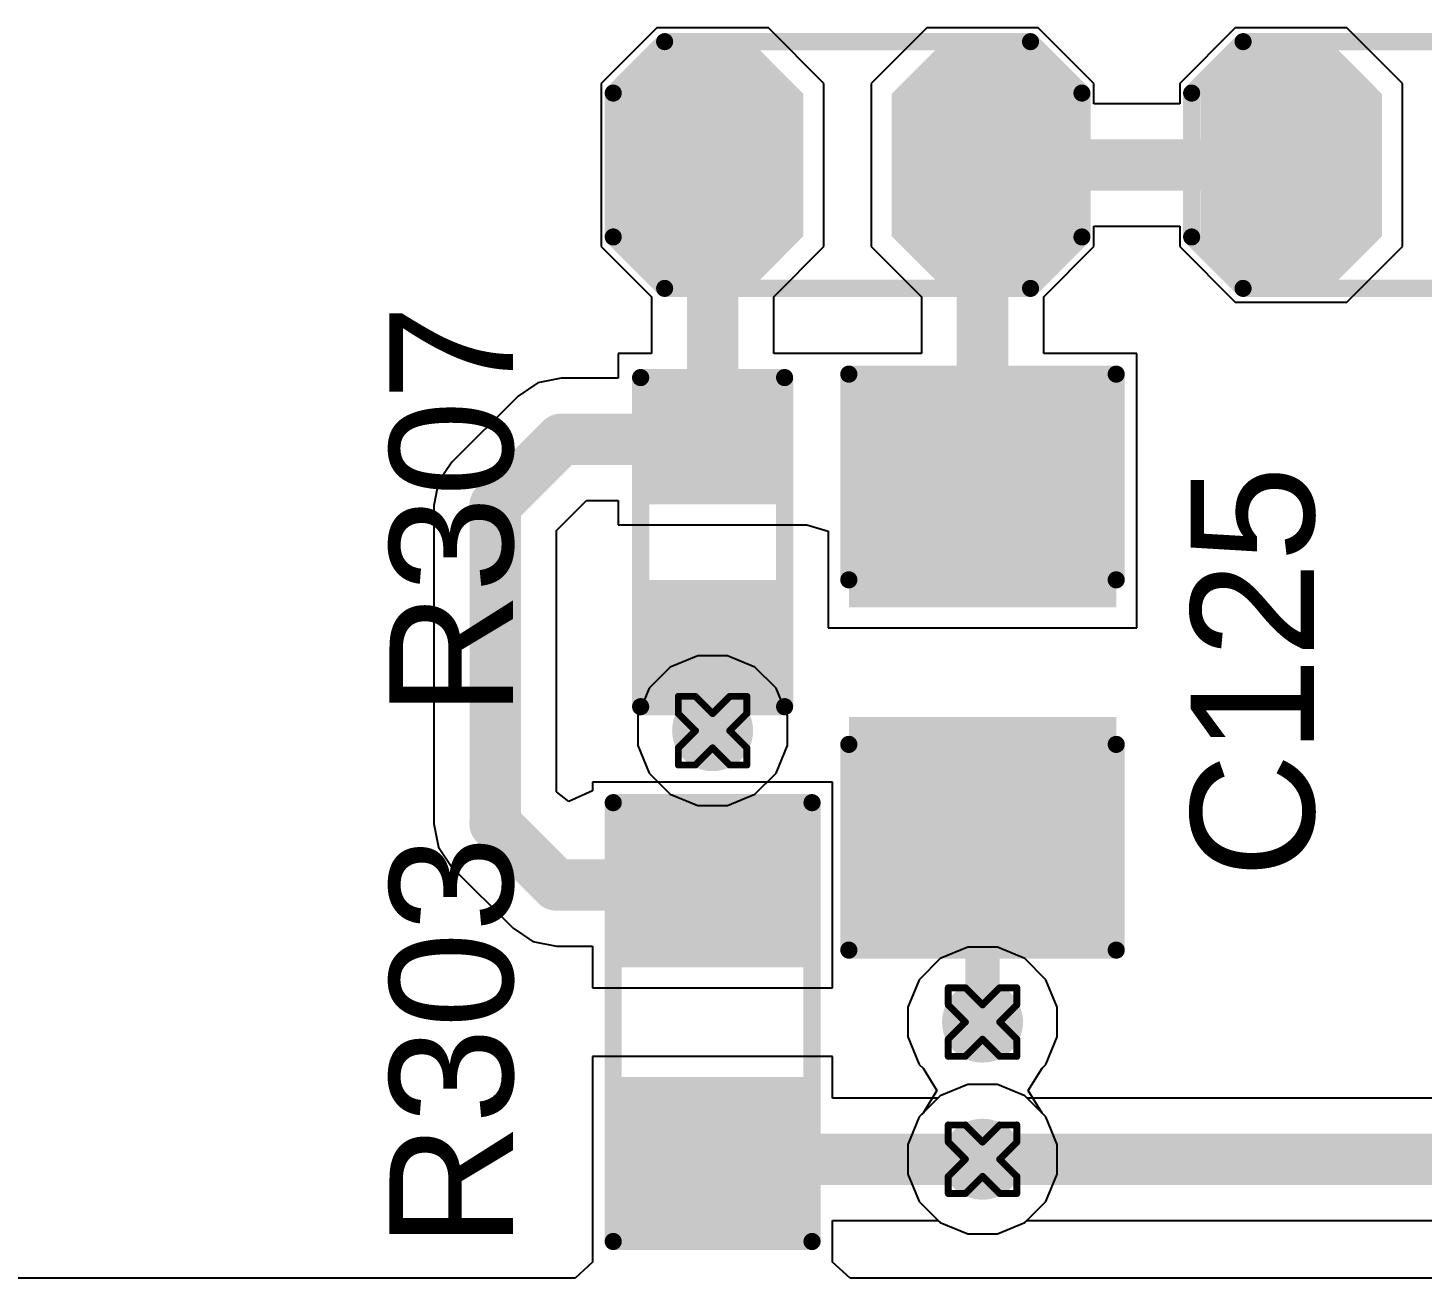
# Model space of a CAD drawing. Header units: inches. Extents: x -11 to 5379, y 0 to 5429.
# Drawn here: x 275.63 to 285.96, y 25.66 to 34.92 of the extents above; entities that cross this region are included whole.
import ezdxf

# ---------------------------------------------------------------- set-up
doc = ezdxf.new("R2010")
doc.units = ezdxf.units.IN
for name, color, linetype in [('Bottom Layer', 5, 'Continuous'), ('Drill Drawing', 1, 'Continuous'), ('GND', 16, 'Continuous'), ('PWR', 76, 'Continuous'), ('Top Layer', 1, 'Continuous'), ('Top Overlay', 2, 'Continuous'), ('Top Paste', 8, 'Continuous'), ('Top Solder', 216, 'Continuous'), ('Via Holes', 16, 'Continuous')]:
    doc.layers.add(name, color=color, linetype=linetype)
doc.styles.add('Arial', font='', dxfattribs={"height": 0.2})
doc.styles.get('Arial').set_extended_font_data('Arial')

# ---------------------------------------------------------------- blocks, each defined once
blk = doc.blocks.new('2_T____P___165')
at = {"layer": 'Top Layer'}
for points in [[(0.286, 0.762), (-0.286, 0.762), (-0.571, 0.476), (-0.571, -0.476), (-0.286, -0.762), (0.286, -0.762), (0.571, -0.476), (0.571, 0.476)], [(2.286, 0.762), (1.714, 0.762), (1.429, 0.476), (1.429, -0.476), (1.714, -0.762), (2.286, -0.762), (2.572, -0.476), (2.572, 0.476)]]:
    blk.add_hatch(color=1, dxfattribs=at).paths.add_polyline_path(points)
at = {"layer": 'Top Paste'}
for points in [[(0.286, 0.762), (-0.286, 0.762), (-0.571, 0.476), (-0.571, -0.476), (-0.286, -0.762), (0.286, -0.762), (0.571, -0.476), (0.571, 0.476)], [(2.286, 0.762), (1.714, 0.762), (1.429, 0.476), (1.429, -0.476), (1.714, -0.762), (2.286, -0.762), (2.572, -0.476), (2.572, 0.476)]]:
    blk.add_hatch(color=8, dxfattribs=at).paths.add_polyline_path(points)
at = {"layer": 'Top Solder'}
for points in [[(0.337, 0.864), (-0.337, 0.864), (-0.673, 0.527), (-0.673, -0.527), (-0.337, -0.864), (0.337, -0.864), (0.673, -0.527), (0.673, 0.527)], [(2.337, 0.864), (1.663, 0.864), (1.327, 0.527), (1.327, -0.527), (1.663, -0.864), (2.337, -0.864), (2.673, -0.527), (2.673, 0.527)]]:
    blk.add_hatch(color=216, dxfattribs=at).paths.add_polyline_path(points)
at = {"layer": 'Top Overlay'}
for points in [[(-0.356, 0.914, 0.127, 0.127, 0), (-0.737, 0.533, 0.127, 0.127, 0)], [(2.356, 0.914, 0.127, 0.127, 0), (-0.356, 0.914, 0.127, 0.127, 0)], [(2.737, 0.533, 0.127, 0.127, 0), (2.356, 0.914, 0.127, 0.127, 0)], [(-0.737, 0.533, 0.127, 0.127, 0), (-0.737, -0.533, 0.127, 0.127, 0)], [(2.737, 0.533, 0.127, 0.127, 0), (2.737, -0.533, 0.127, 0.127, 0)], [(-0.356, -0.914, 0.127, 0.127, 0), (-0.737, -0.533, 0.127, 0.127, 0)], [(2.737, -0.533, 0.127, 0.127, 0), (2.356, -0.914, 0.127, 0.127, 0)], [(2.356, -0.914, 0.127, 0.127, 0), (-0.356, -0.914, 0.127, 0.127, 0)]]:
    blk.add_lwpolyline(points, format="xyseb", dxfattribs=at)
for points in [[(-0.387, 0.914, 0.0635, 0.0635, 1), (-0.324, 0.914, 0.0635, 0.0635, 1)], [(-0.387, 0.914, 0.0635, 0.0635, 1), (-0.324, 0.914, 0.0635, 0.0635, 1)], [(2.324, 0.914, 0.0635, 0.0635, 1), (2.387, 0.914, 0.0635, 0.0635, 1)], [(2.324, 0.914, 0.0635, 0.0635, 1), (2.387, 0.914, 0.0635, 0.0635, 1)], [(-0.768, 0.533, 0.0635, 0.0635, 1), (-0.705, 0.533, 0.0635, 0.0635, 1)], [(-0.768, 0.533, 0.0635, 0.0635, 1), (-0.705, 0.533, 0.0635, 0.0635, 1)], [(2.705, 0.533, 0.0635, 0.0635, 1), (2.768, 0.533, 0.0635, 0.0635, 1)], [(2.705, 0.533, 0.0635, 0.0635, 1), (2.768, 0.533, 0.0635, 0.0635, 1)], [(-0.768, -0.533, 0.0635, 0.0635, 1), (-0.705, -0.533, 0.0635, 0.0635, 1)], [(-0.768, -0.533, 0.0635, 0.0635, 1), (-0.705, -0.533, 0.0635, 0.0635, 1)], [(2.705, -0.533, 0.0635, 0.0635, 1), (2.768, -0.533, 0.0635, 0.0635, 1)], [(2.705, -0.533, 0.0635, 0.0635, 1), (2.768, -0.533, 0.0635, 0.0635, 1)], [(-0.387, -0.914, 0.0635, 0.0635, 1), (-0.324, -0.914, 0.0635, 0.0635, 1)], [(-0.387, -0.914, 0.0635, 0.0635, 1), (-0.324, -0.914, 0.0635, 0.0635, 1)], [(2.324, -0.914, 0.0635, 0.0635, 1), (2.387, -0.914, 0.0635, 0.0635, 1)], [(2.324, -0.914, 0.0635, 0.0635, 1), (2.387, -0.914, 0.0635, 0.0635, 1)]]:
    blk.add_lwpolyline(points, format="xyseb", close=True, dxfattribs=at)
blk = doc.blocks.new('2_T____P___166')
at = {"layer": 'Top Layer'}
for points in [[(0.286, 0.762), (-0.286, 0.762), (-0.571, 0.476), (-0.571, -0.476), (-0.286, -0.762), (0.286, -0.762), (0.571, -0.476), (0.571, 0.476)], [(2.286, 0.762), (1.714, 0.762), (1.429, 0.476), (1.429, -0.476), (1.714, -0.762), (2.286, -0.762), (2.572, -0.476), (2.572, 0.476)]]:
    blk.add_hatch(color=1, dxfattribs=at).paths.add_polyline_path(points)
at = {"layer": 'Top Paste'}
for points in [[(0.286, 0.762), (-0.286, 0.762), (-0.571, 0.476), (-0.571, -0.476), (-0.286, -0.762), (0.286, -0.762), (0.571, -0.476), (0.571, 0.476)], [(2.286, 0.762), (1.714, 0.762), (1.429, 0.476), (1.429, -0.476), (1.714, -0.762), (2.286, -0.762), (2.572, -0.476), (2.572, 0.476)]]:
    blk.add_hatch(color=8, dxfattribs=at).paths.add_polyline_path(points)
at = {"layer": 'Top Solder'}
for points in [[(0.337, 0.864), (-0.337, 0.864), (-0.673, 0.527), (-0.673, -0.527), (-0.337, -0.864), (0.337, -0.864), (0.673, -0.527), (0.673, 0.527)], [(2.337, 0.864), (1.663, 0.864), (1.327, 0.527), (1.327, -0.527), (1.663, -0.864), (2.337, -0.864), (2.673, -0.527), (2.673, 0.527)]]:
    blk.add_hatch(color=216, dxfattribs=at).paths.add_polyline_path(points)
at = {"layer": 'Top Overlay'}
for points in [[(-0.737, 0.533, 0.127, 0.127, 0), (-0.356, 0.914, 0.127, 0.127, 0)], [(-0.356, 0.914, 0.127, 0.127, 0), (2.356, 0.914, 0.127, 0.127, 0)], [(2.356, 0.914, 0.127, 0.127, 0), (2.737, 0.533, 0.127, 0.127, 0)], [(-0.737, -0.533, 0.127, 0.127, 0), (-0.737, 0.533, 0.127, 0.127, 0)], [(2.737, -0.533, 0.127, 0.127, 0), (2.737, 0.533, 0.127, 0.127, 0)], [(-0.737, -0.533, 0.127, 0.127, 0), (-0.356, -0.914, 0.127, 0.127, 0)], [(2.356, -0.914, 0.127, 0.127, 0), (2.737, -0.533, 0.127, 0.127, 0)], [(-0.356, -0.914, 0.127, 0.127, 0), (2.356, -0.914, 0.127, 0.127, 0)]]:
    blk.add_lwpolyline(points, format="xyseb", dxfattribs=at)
for points in [[(-0.387, 0.914, 0.0635, 0.0635, 1), (-0.324, 0.914, 0.0635, 0.0635, 1)], [(-0.387, 0.914, 0.0635, 0.0635, 1), (-0.324, 0.914, 0.0635, 0.0635, 1)], [(2.324, 0.914, 0.0635, 0.0635, 1), (2.387, 0.914, 0.0635, 0.0635, 1)], [(2.324, 0.914, 0.0635, 0.0635, 1), (2.387, 0.914, 0.0635, 0.0635, 1)], [(-0.768, 0.533, 0.0635, 0.0635, 1), (-0.705, 0.533, 0.0635, 0.0635, 1)], [(-0.768, 0.533, 0.0635, 0.0635, 1), (-0.705, 0.533, 0.0635, 0.0635, 1)], [(2.705, 0.533, 0.0635, 0.0635, 1), (2.768, 0.533, 0.0635, 0.0635, 1)], [(2.705, 0.533, 0.0635, 0.0635, 1), (2.768, 0.533, 0.0635, 0.0635, 1)], [(-0.768, -0.533, 0.0635, 0.0635, 1), (-0.705, -0.533, 0.0635, 0.0635, 1)], [(-0.768, -0.533, 0.0635, 0.0635, 1), (-0.705, -0.533, 0.0635, 0.0635, 1)], [(2.705, -0.533, 0.0635, 0.0635, 1), (2.768, -0.533, 0.0635, 0.0635, 1)], [(2.705, -0.533, 0.0635, 0.0635, 1), (2.768, -0.533, 0.0635, 0.0635, 1)], [(-0.387, -0.914, 0.0635, 0.0635, 1), (-0.324, -0.914, 0.0635, 0.0635, 1)], [(-0.387, -0.914, 0.0635, 0.0635, 1), (-0.324, -0.914, 0.0635, 0.0635, 1)], [(2.324, -0.914, 0.0635, 0.0635, 1), (2.387, -0.914, 0.0635, 0.0635, 1)], [(2.324, -0.914, 0.0635, 0.0635, 1), (2.387, -0.914, 0.0635, 0.0635, 1)]]:
    blk.add_lwpolyline(points, format="xyseb", close=True, dxfattribs=at)
blk = doc.blocks.new('R___0603_212')
at = {"layer": 'Top Layer'}
for points in [[(-0.381, 0.4445), (-0.381, -0.4445), (-1.143, -0.4445), (-1.143, 0.4445)], [(1.143, 0.4445), (1.143, -0.4445), (0.381, -0.4445), (0.381, 0.4445)]]:
    blk.add_hatch(color=1, dxfattribs=at).paths.add_polyline_path(points)
at = {"layer": 'Top Paste'}
for points in [[(-0.381, 0.4445), (-0.381, -0.4445), (-1.143, -0.4445), (-1.143, 0.4445)], [(1.143, 0.4445), (1.143, -0.4445), (0.381, -0.4445), (0.381, 0.4445)]]:
    blk.add_hatch(color=8, dxfattribs=at).paths.add_polyline_path(points)
at = {"layer": 'Top Solder'}
for points in [[(-0.2794, 0.5461), (-0.2794, -0.5461), (-1.2446, -0.5461), (-1.2446, 0.5461)], [(1.2446, 0.5461), (1.2446, -0.5461), (0.2794, -0.5461), (0.2794, 0.5461)]]:
    blk.add_hatch(color=216, dxfattribs=at).paths.add_polyline_path(points)
at = {"layer": 'Top Overlay'}
for points in [[(-1.2192, 0.5334, 0.127, 0.127, 0), (-1.2192, -0.5334, 0.127, 0.127, 0)], [(-1.2192, 0.5334, 0.127, 0.127, 0), (1.2192, 0.5334, 0.127, 0.127, 0)], [(1.2192, 0.5334, 0.127, 0.127, 0), (1.2192, -0.5334, 0.127, 0.127, 0)], [(-1.2192, -0.5334, 0.127, 0.127, 0), (1.2192, -0.5334, 0.127, 0.127, 0)]]:
    blk.add_lwpolyline(points, format="xyseb", dxfattribs=at)
for points in [[(-1.25095, 0.5334, 0.0635, 0.0635, 1), (-1.18745, 0.5334, 0.0635, 0.0635, 1)], [(-1.25095, 0.5334, 0.0635, 0.0635, 1), (-1.18745, 0.5334, 0.0635, 0.0635, 1)], [(1.18745, 0.5334, 0.0635, 0.0635, 1), (1.25095, 0.5334, 0.0635, 0.0635, 1)], [(1.18745, 0.5334, 0.0635, 0.0635, 1), (1.25095, 0.5334, 0.0635, 0.0635, 1)], [(-1.25095, -0.5334, 0.0635, 0.0635, 1), (-1.18745, -0.5334, 0.0635, 0.0635, 1)], [(-1.25095, -0.5334, 0.0635, 0.0635, 1), (-1.18745, -0.5334, 0.0635, 0.0635, 1)], [(1.18745, -0.5334, 0.0635, 0.0635, 1), (1.25095, -0.5334, 0.0635, 0.0635, 1)], [(1.18745, -0.5334, 0.0635, 0.0635, 1), (1.25095, -0.5334, 0.0635, 0.0635, 1)]]:
    blk.add_lwpolyline(points, format="xyseb", close=True, dxfattribs=at)
blk = doc.blocks.new('R___0805_216')
at = {"layer": 'Top Layer'}
for points in [[(-1.524, 0.635), (-0.508, 0.635), (-0.508, -0.635), (-1.524, -0.635)], [(0.508, 0.635), (1.524, 0.635), (1.524, -0.635), (0.508, -0.635)]]:
    blk.add_hatch(color=1, dxfattribs=at).paths.add_polyline_path(points)
at = {"layer": 'Top Paste'}
for points in [[(-1.524, 0.635), (-0.508, 0.635), (-0.508, -0.635), (-1.524, -0.635)], [(0.508, 0.635), (1.524, 0.635), (1.524, -0.635), (0.508, -0.635)]]:
    blk.add_hatch(color=8, dxfattribs=at).paths.add_polyline_path(points)
at = {"layer": 'Top Solder'}
for points in [[(-1.6256, 0.7366), (-0.4064, 0.7366), (-0.4064, -0.7366), (-1.6256, -0.7366)], [(0.4064, 0.7366), (1.6256, 0.7366), (1.6256, -0.7366), (0.4064, -0.7366)]]:
    blk.add_hatch(color=216, dxfattribs=at).paths.add_polyline_path(points)
at = {"layer": 'Top Overlay'}
for points in [[(-1.6256, -0.7366, 0.127, 0.127, 0), (-1.6256, 0.7366, 0.127, 0.127, 0)], [(1.6256, 0.7366, 0.127, 0.127, 0), (-1.6256, 0.7366, 0.127, 0.127, 0)], [(1.6256, -0.7366, 0.127, 0.127, 0), (1.6256, 0.7366, 0.127, 0.127, 0)], [(1.6256, -0.7366, 0.127, 0.127, 0), (-1.6256, -0.7366, 0.127, 0.127, 0)]]:
    blk.add_lwpolyline(points, format="xyseb", dxfattribs=at)
for points in [[(-1.65735, 0.7366, 0.0635, 0.0635, 1), (-1.59385, 0.7366, 0.0635, 0.0635, 1)], [(-1.65735, 0.7366, 0.0635, 0.0635, 1), (-1.59385, 0.7366, 0.0635, 0.0635, 1)], [(1.59385, 0.7366, 0.0635, 0.0635, 1), (1.65735, 0.7366, 0.0635, 0.0635, 1)], [(1.59385, 0.7366, 0.0635, 0.0635, 1), (1.65735, 0.7366, 0.0635, 0.0635, 1)], [(-1.65735, -0.7366, 0.0635, 0.0635, 1), (-1.59385, -0.7366, 0.0635, 0.0635, 1)], [(-1.65735, -0.7366, 0.0635, 0.0635, 1), (-1.59385, -0.7366, 0.0635, 0.0635, 1)], [(1.59385, -0.7366, 0.0635, 0.0635, 1), (1.65735, -0.7366, 0.0635, 0.0635, 1)], [(1.59385, -0.7366, 0.0635, 0.0635, 1), (1.65735, -0.7366, 0.0635, 0.0635, 1)]]:
    blk.add_lwpolyline(points, format="xyseb", close=True, dxfattribs=at)
blk = doc.blocks.new('C___1206_610')
at = {"layer": 'Top Layer'}
for points in [[(-2.032, 0.889), (-0.508, 0.889), (-0.508, -0.889), (-2.032, -0.889)], [(0.508, 0.889), (2.032, 0.889), (2.032, -0.889), (0.508, -0.889)]]:
    blk.add_hatch(color=1, dxfattribs=at).paths.add_polyline_path(points)
at = {"layer": 'Top Paste'}
for points in [[(-2.032, 0.889), (-0.508, 0.889), (-0.508, -0.889), (-2.032, -0.889)], [(0.508, 0.889), (2.032, 0.889), (2.032, -0.889), (0.508, -0.889)]]:
    blk.add_hatch(color=8, dxfattribs=at).paths.add_polyline_path(points)
at = {"layer": 'Top Solder'}
for points in [[(-2.1336, 0.9906), (-0.4064, 0.9906), (-0.4064, -0.9906), (-2.1336, -0.9906)], [(0.4064, 0.9906), (2.1336, 0.9906), (2.1336, -0.9906), (0.4064, -0.9906)]]:
    blk.add_hatch(color=216, dxfattribs=at).paths.add_polyline_path(points)
at = {"layer": 'Top Overlay'}
for points in [[(-2.1336, 0.9906, 0.127, 0.127, 0), (-0.6096, 0.9906, 0.127, 0.127, 0)], [(-2.1336, 0.9906, 0.127, 0.127, 0), (-2.1336, -0.9906, 0.127, 0.127, 0)], [(0.6096, 0.9906, 0.127, 0.127, 0), (2.1336, 0.9906, 0.127, 0.127, 0)], [(2.1336, 0.9906, 0.127, 0.127, 0), (2.1336, -0.9906, 0.127, 0.127, 0)], [(-2.1336, -0.9906, 0.127, 0.127, 0), (-0.6096, -0.9906, 0.127, 0.127, 0)], [(0.6096, -0.9906, 0.127, 0.127, 0), (2.1336, -0.9906, 0.127, 0.127, 0)]]:
    blk.add_lwpolyline(points, format="xyseb", dxfattribs=at)
for points in [[(-2.16535, 0.9906, 0.0635, 0.0635, 1), (-2.10185, 0.9906, 0.0635, 0.0635, 1)], [(-2.16535, 0.9906, 0.0635, 0.0635, 1), (-2.10185, 0.9906, 0.0635, 0.0635, 1)], [(-0.64135, 0.9906, 0.0635, 0.0635, 1), (-0.57785, 0.9906, 0.0635, 0.0635, 1)], [(0.57785, 0.9906, 0.0635, 0.0635, 1), (0.64135, 0.9906, 0.0635, 0.0635, 1)], [(2.10185, 0.9906, 0.0635, 0.0635, 1), (2.16535, 0.9906, 0.0635, 0.0635, 1)], [(2.10185, 0.9906, 0.0635, 0.0635, 1), (2.16535, 0.9906, 0.0635, 0.0635, 1)], [(-2.16535, -0.9906, 0.0635, 0.0635, 1), (-2.10185, -0.9906, 0.0635, 0.0635, 1)], [(-2.16535, -0.9906, 0.0635, 0.0635, 1), (-2.10185, -0.9906, 0.0635, 0.0635, 1)], [(-0.64135, -0.9906, 0.0635, 0.0635, 1), (-0.57785, -0.9906, 0.0635, 0.0635, 1)], [(0.57785, -0.9906, 0.0635, 0.0635, 1), (0.64135, -0.9906, 0.0635, 0.0635, 1)], [(2.10185, -0.9906, 0.0635, 0.0635, 1), (2.16535, -0.9906, 0.0635, 0.0635, 1)], [(2.10185, -0.9906, 0.0635, 0.0635, 1), (2.16535, -0.9906, 0.0635, 0.0635, 1)]]:
    blk.add_lwpolyline(points, format="xyseb", close=True, dxfattribs=at)

msp = doc.modelspace()

# ---------------------------------------------------------------- hatches: boundary and pattern name
at = {"layer": 'Bottom Layer'}
h = msp.add_hatch(color=5, dxfattribs=at)
edge = h.paths.add_edge_path()
edge.add_arc((280.702, 29.718), 0.3, 0, 360)
h = msp.add_hatch(color=5, dxfattribs=at)
edge = h.paths.add_edge_path()
edge.add_arc((282.702, 27.559), 0.3, 0, 360)
h = msp.add_hatch(color=5, dxfattribs=at)
edge = h.paths.add_edge_path()
edge.add_arc((282.702, 26.543), 0.3, 0, 360)
at = {"layer": 'GND'}
h = msp.add_hatch(color=16, dxfattribs=at)
edge = h.paths.add_edge_path()
edge.add_arc((280.702, 29.718), 0.3, 0, 360)
h = msp.add_hatch(color=16, dxfattribs=at)
edge = h.paths.add_edge_path()
edge.add_arc((282.702, 27.559), 0.3, 0, 360)
h = msp.add_hatch(color=16, dxfattribs=at)
edge = h.paths.add_edge_path()
edge.add_arc((282.702, 26.543), 0.3, 0, 360)
at = {"layer": 'PWR'}
h = msp.add_hatch(color=76, dxfattribs=at)
edge = h.paths.add_edge_path()
edge.add_arc((280.702, 29.718), 0.3, 0, 360)
h = msp.add_hatch(color=76, dxfattribs=at)
edge = h.paths.add_edge_path()
edge.add_arc((282.702, 27.559), 0.3, 0, 360)
h = msp.add_hatch(color=76, dxfattribs=at)
edge = h.paths.add_edge_path()
edge.add_arc((282.702, 26.543), 0.3, 0, 360)
at = {"layer": 'Top Layer'}
h = msp.add_hatch(color=1, dxfattribs=at)
edge = h.paths.add_edge_path()
edge.add_arc((280.702, 29.718), 0.3, 0, 360)
h = msp.add_hatch(color=1, dxfattribs=at)
edge = h.paths.add_edge_path()
edge.add_arc((282.702, 27.559), 0.3, 0, 360)
h = msp.add_hatch(color=1, dxfattribs=at)
edge = h.paths.add_edge_path()
edge.add_arc((282.702, 26.543), 0.3, 0, 360)
at = {"layer": 'Via Holes'}
h = msp.add_hatch(color=7, dxfattribs=at)
edge = h.paths.add_edge_path()
edge.add_arc((280.702, 29.718), 0.15, 0, 360)
h = msp.add_hatch(color=7, dxfattribs=at)
edge = h.paths.add_edge_path()
edge.add_arc((282.702, 27.559), 0.15, 0, 360)
h = msp.add_hatch(color=7, dxfattribs=at)
edge = h.paths.add_edge_path()
edge.add_arc((282.702, 26.543), 0.15, 0, 360)

# ---------------------------------------------------------------- linework, layer by layer
at = {"layer": 'Bottom Layer'}
for p, q in [((282.592, 27.097), (282.388, 27.013)), ((282.812, 27.097), (282.592, 27.097)), ((283.016, 27.013), (282.812, 27.097)), ((282.388, 27.013), (282.232, 26.857)), ((283.032, 26.996), (283.016, 27.013)), ((289.944, 26.996), (283.032, 26.996)), ((282.232, 26.857), (282.148, 26.653)), ((282.148, 26.653), (282.148, 26.433)), ((282.148, 26.433), (282.232, 26.229)), ((282.232, 26.229), (282.388, 26.073)), ((282.388, 26.073), (282.592, 25.989)), ((282.812, 25.989), (283.016, 26.073)), ((283.016, 26.073), (283.032, 26.09)), ((283.032, 26.09), (296.882, 26.09)), ((282.592, 25.989), (282.812, 25.989))]:
    msp.add_line(p, q, dxfattribs=at)
msp.add_lwpolyline([(282.607, 26.543, 0.191, 0.191, 1), (282.797, 26.543, 0.191, 0.191, 1)], format="xyseb", close=True, dxfattribs=at)
msp.add_lwpolyline([(282.702, 26.543, 0.381, 0.381, 0), (297.07, 26.543, 0.381, 0.381, 0)], format="xyseb", dxfattribs=at)
at = {"layer": 'Drill Drawing'}
for points in [[(280.448, 29.845, 0.0508, 0.0508, 0), (280.448, 29.972, 0.0508, 0.0508, 0)], [(280.448, 29.972, 0.0508, 0.0508, 0), (280.575, 29.972, 0.0508, 0.0508, 0)], [(280.575, 29.972, 0.0508, 0.0508, 0), (280.702, 29.845, 0.0508, 0.0508, 0)], [(280.702, 29.845, 0.0508, 0.0508, 0), (280.829, 29.972, 0.0508, 0.0508, 0)], [(280.829, 29.972, 0.0508, 0.0508, 0), (280.956, 29.972, 0.0508, 0.0508, 0)], [(280.956, 29.845, 0.0508, 0.0508, 0), (280.956, 29.972, 0.0508, 0.0508, 0)], [(280.448, 29.845, 0.0508, 0.0508, 0), (280.575, 29.718, 0.0508, 0.0508, 0)], [(280.829, 29.718, 0.0508, 0.0508, 0), (280.956, 29.845, 0.0508, 0.0508, 0)], [(280.448, 29.591, 0.0508, 0.0508, 0), (280.575, 29.718, 0.0508, 0.0508, 0)], [(280.829, 29.718, 0.0508, 0.0508, 0), (280.956, 29.591, 0.0508, 0.0508, 0)], [(280.448, 29.464, 0.0508, 0.0508, 0), (280.448, 29.591, 0.0508, 0.0508, 0)], [(280.575, 29.464, 0.0508, 0.0508, 0), (280.702, 29.591, 0.0508, 0.0508, 0)], [(280.702, 29.591, 0.0508, 0.0508, 0), (280.829, 29.464, 0.0508, 0.0508, 0)], [(280.956, 29.464, 0.0508, 0.0508, 0), (280.956, 29.591, 0.0508, 0.0508, 0)], [(280.448, 29.464, 0.0508, 0.0508, 0), (280.575, 29.464, 0.0508, 0.0508, 0)], [(280.829, 29.464, 0.0508, 0.0508, 0), (280.956, 29.464, 0.0508, 0.0508, 0)], [(282.448, 27.686, 0.0508, 0.0508, 0), (282.448, 27.813, 0.0508, 0.0508, 0)], [(282.448, 27.813, 0.0508, 0.0508, 0), (282.575, 27.813, 0.0508, 0.0508, 0)], [(282.575, 27.813, 0.0508, 0.0508, 0), (282.702, 27.686, 0.0508, 0.0508, 0)], [(282.702, 27.686, 0.0508, 0.0508, 0), (282.829, 27.813, 0.0508, 0.0508, 0)], [(282.829, 27.813, 0.0508, 0.0508, 0), (282.956, 27.813, 0.0508, 0.0508, 0)], [(282.956, 27.686, 0.0508, 0.0508, 0), (282.956, 27.813, 0.0508, 0.0508, 0)], [(282.448, 27.686, 0.0508, 0.0508, 0), (282.575, 27.559, 0.0508, 0.0508, 0)], [(282.829, 27.559, 0.0508, 0.0508, 0), (282.956, 27.686, 0.0508, 0.0508, 0)], [(282.448, 27.432, 0.0508, 0.0508, 0), (282.575, 27.559, 0.0508, 0.0508, 0)], [(282.829, 27.559, 0.0508, 0.0508, 0), (282.956, 27.432, 0.0508, 0.0508, 0)], [(282.448, 27.305, 0.0508, 0.0508, 0), (282.448, 27.432, 0.0508, 0.0508, 0)], [(282.575, 27.305, 0.0508, 0.0508, 0), (282.702, 27.432, 0.0508, 0.0508, 0)], [(282.702, 27.432, 0.0508, 0.0508, 0), (282.829, 27.305, 0.0508, 0.0508, 0)], [(282.956, 27.305, 0.0508, 0.0508, 0), (282.956, 27.432, 0.0508, 0.0508, 0)], [(282.448, 27.305, 0.0508, 0.0508, 0), (282.575, 27.305, 0.0508, 0.0508, 0)], [(282.829, 27.305, 0.0508, 0.0508, 0), (282.956, 27.305, 0.0508, 0.0508, 0)], [(282.448, 26.67, 0.0508, 0.0508, 0), (282.448, 26.797, 0.0508, 0.0508, 0)], [(282.448, 26.797, 0.0508, 0.0508, 0), (282.575, 26.797, 0.0508, 0.0508, 0)], [(282.575, 26.797, 0.0508, 0.0508, 0), (282.702, 26.67, 0.0508, 0.0508, 0)], [(282.702, 26.67, 0.0508, 0.0508, 0), (282.829, 26.797, 0.0508, 0.0508, 0)], [(282.829, 26.797, 0.0508, 0.0508, 0), (282.956, 26.797, 0.0508, 0.0508, 0)], [(282.956, 26.67, 0.0508, 0.0508, 0), (282.956, 26.797, 0.0508, 0.0508, 0)], [(282.448, 26.67, 0.0508, 0.0508, 0), (282.575, 26.543, 0.0508, 0.0508, 0)], [(282.829, 26.543, 0.0508, 0.0508, 0), (282.956, 26.67, 0.0508, 0.0508, 0)], [(282.448, 26.416, 0.0508, 0.0508, 0), (282.575, 26.543, 0.0508, 0.0508, 0)], [(282.829, 26.543, 0.0508, 0.0508, 0), (282.956, 26.416, 0.0508, 0.0508, 0)], [(282.448, 26.289, 0.0508, 0.0508, 0), (282.448, 26.416, 0.0508, 0.0508, 0)], [(282.575, 26.289, 0.0508, 0.0508, 0), (282.702, 26.416, 0.0508, 0.0508, 0)], [(282.702, 26.416, 0.0508, 0.0508, 0), (282.829, 26.289, 0.0508, 0.0508, 0)], [(282.956, 26.289, 0.0508, 0.0508, 0), (282.956, 26.416, 0.0508, 0.0508, 0)], [(282.448, 26.289, 0.0508, 0.0508, 0), (282.575, 26.289, 0.0508, 0.0508, 0)], [(282.829, 26.289, 0.0508, 0.0508, 0), (282.956, 26.289, 0.0508, 0.0508, 0)]]:
    msp.add_lwpolyline(points, format="xyseb", dxfattribs=at)
for points in [[(280.435, 29.972, 0.0254, 0.0254, 1), (280.461, 29.972, 0.0254, 0.0254, 1)], [(280.435, 29.972, 0.0254, 0.0254, 1), (280.461, 29.972, 0.0254, 0.0254, 1)], [(280.562, 29.972, 0.0254, 0.0254, 1), (280.588, 29.972, 0.0254, 0.0254, 1)], [(280.562, 29.972, 0.0254, 0.0254, 1), (280.588, 29.972, 0.0254, 0.0254, 1)], [(280.816, 29.972, 0.0254, 0.0254, 1), (280.842, 29.972, 0.0254, 0.0254, 1)], [(280.816, 29.972, 0.0254, 0.0254, 1), (280.842, 29.972, 0.0254, 0.0254, 1)], [(280.943, 29.972, 0.0254, 0.0254, 1), (280.969, 29.972, 0.0254, 0.0254, 1)], [(280.943, 29.972, 0.0254, 0.0254, 1), (280.969, 29.972, 0.0254, 0.0254, 1)], [(280.435, 29.845, 0.0254, 0.0254, 1), (280.461, 29.845, 0.0254, 0.0254, 1)], [(280.435, 29.845, 0.0254, 0.0254, 1), (280.461, 29.845, 0.0254, 0.0254, 1)], [(280.689, 29.845, 0.0254, 0.0254, 1), (280.715, 29.845, 0.0254, 0.0254, 1)], [(280.689, 29.845, 0.0254, 0.0254, 1), (280.715, 29.845, 0.0254, 0.0254, 1)], [(280.943, 29.845, 0.0254, 0.0254, 1), (280.969, 29.845, 0.0254, 0.0254, 1)], [(280.943, 29.845, 0.0254, 0.0254, 1), (280.969, 29.845, 0.0254, 0.0254, 1)], [(280.562, 29.718, 0.0254, 0.0254, 1), (280.588, 29.718, 0.0254, 0.0254, 1)], [(280.562, 29.718, 0.0254, 0.0254, 1), (280.588, 29.718, 0.0254, 0.0254, 1)], [(280.816, 29.718, 0.0254, 0.0254, 1), (280.842, 29.718, 0.0254, 0.0254, 1)], [(280.816, 29.718, 0.0254, 0.0254, 1), (280.842, 29.718, 0.0254, 0.0254, 1)], [(280.435, 29.591, 0.0254, 0.0254, 1), (280.461, 29.591, 0.0254, 0.0254, 1)], [(280.435, 29.591, 0.0254, 0.0254, 1), (280.461, 29.591, 0.0254, 0.0254, 1)], [(280.689, 29.591, 0.0254, 0.0254, 1), (280.715, 29.591, 0.0254, 0.0254, 1)], [(280.689, 29.591, 0.0254, 0.0254, 1), (280.715, 29.591, 0.0254, 0.0254, 1)], [(280.943, 29.591, 0.0254, 0.0254, 1), (280.969, 29.591, 0.0254, 0.0254, 1)], [(280.943, 29.591, 0.0254, 0.0254, 1), (280.969, 29.591, 0.0254, 0.0254, 1)], [(280.435, 29.464, 0.0254, 0.0254, 1), (280.461, 29.464, 0.0254, 0.0254, 1)], [(280.435, 29.464, 0.0254, 0.0254, 1), (280.461, 29.464, 0.0254, 0.0254, 1)], [(280.562, 29.464, 0.0254, 0.0254, 1), (280.588, 29.464, 0.0254, 0.0254, 1)], [(280.562, 29.464, 0.0254, 0.0254, 1), (280.588, 29.464, 0.0254, 0.0254, 1)], [(280.816, 29.464, 0.0254, 0.0254, 1), (280.842, 29.464, 0.0254, 0.0254, 1)], [(280.816, 29.464, 0.0254, 0.0254, 1), (280.842, 29.464, 0.0254, 0.0254, 1)], [(280.943, 29.464, 0.0254, 0.0254, 1), (280.969, 29.464, 0.0254, 0.0254, 1)], [(280.943, 29.464, 0.0254, 0.0254, 1), (280.969, 29.464, 0.0254, 0.0254, 1)], [(282.435, 27.813, 0.0254, 0.0254, 1), (282.461, 27.813, 0.0254, 0.0254, 1)], [(282.435, 27.813, 0.0254, 0.0254, 1), (282.461, 27.813, 0.0254, 0.0254, 1)], [(282.562, 27.813, 0.0254, 0.0254, 1), (282.588, 27.813, 0.0254, 0.0254, 1)], [(282.562, 27.813, 0.0254, 0.0254, 1), (282.588, 27.813, 0.0254, 0.0254, 1)], [(282.816, 27.813, 0.0254, 0.0254, 1), (282.842, 27.813, 0.0254, 0.0254, 1)], [(282.816, 27.813, 0.0254, 0.0254, 1), (282.842, 27.813, 0.0254, 0.0254, 1)], [(282.943, 27.813, 0.0254, 0.0254, 1), (282.969, 27.813, 0.0254, 0.0254, 1)], [(282.943, 27.813, 0.0254, 0.0254, 1), (282.969, 27.813, 0.0254, 0.0254, 1)], [(282.435, 27.686, 0.0254, 0.0254, 1), (282.461, 27.686, 0.0254, 0.0254, 1)], [(282.435, 27.686, 0.0254, 0.0254, 1), (282.461, 27.686, 0.0254, 0.0254, 1)], [(282.689, 27.686, 0.0254, 0.0254, 1), (282.715, 27.686, 0.0254, 0.0254, 1)], [(282.689, 27.686, 0.0254, 0.0254, 1), (282.715, 27.686, 0.0254, 0.0254, 1)], [(282.943, 27.686, 0.0254, 0.0254, 1), (282.969, 27.686, 0.0254, 0.0254, 1)], [(282.943, 27.686, 0.0254, 0.0254, 1), (282.969, 27.686, 0.0254, 0.0254, 1)], [(282.562, 27.559, 0.0254, 0.0254, 1), (282.588, 27.559, 0.0254, 0.0254, 1)], [(282.562, 27.559, 0.0254, 0.0254, 1), (282.588, 27.559, 0.0254, 0.0254, 1)], [(282.816, 27.559, 0.0254, 0.0254, 1), (282.842, 27.559, 0.0254, 0.0254, 1)], [(282.816, 27.559, 0.0254, 0.0254, 1), (282.842, 27.559, 0.0254, 0.0254, 1)], [(282.435, 27.432, 0.0254, 0.0254, 1), (282.461, 27.432, 0.0254, 0.0254, 1)], [(282.435, 27.432, 0.0254, 0.0254, 1), (282.461, 27.432, 0.0254, 0.0254, 1)], [(282.689, 27.432, 0.0254, 0.0254, 1), (282.715, 27.432, 0.0254, 0.0254, 1)], [(282.689, 27.432, 0.0254, 0.0254, 1), (282.715, 27.432, 0.0254, 0.0254, 1)], [(282.943, 27.432, 0.0254, 0.0254, 1), (282.969, 27.432, 0.0254, 0.0254, 1)], [(282.943, 27.432, 0.0254, 0.0254, 1), (282.969, 27.432, 0.0254, 0.0254, 1)], [(282.435, 27.305, 0.0254, 0.0254, 1), (282.461, 27.305, 0.0254, 0.0254, 1)], [(282.435, 27.305, 0.0254, 0.0254, 1), (282.461, 27.305, 0.0254, 0.0254, 1)], [(282.562, 27.305, 0.0254, 0.0254, 1), (282.588, 27.305, 0.0254, 0.0254, 1)], [(282.562, 27.305, 0.0254, 0.0254, 1), (282.588, 27.305, 0.0254, 0.0254, 1)], [(282.816, 27.305, 0.0254, 0.0254, 1), (282.842, 27.305, 0.0254, 0.0254, 1)], [(282.816, 27.305, 0.0254, 0.0254, 1), (282.842, 27.305, 0.0254, 0.0254, 1)], [(282.943, 27.305, 0.0254, 0.0254, 1), (282.969, 27.305, 0.0254, 0.0254, 1)], [(282.943, 27.305, 0.0254, 0.0254, 1), (282.969, 27.305, 0.0254, 0.0254, 1)], [(282.435, 26.797, 0.0254, 0.0254, 1), (282.461, 26.797, 0.0254, 0.0254, 1)], [(282.435, 26.797, 0.0254, 0.0254, 1), (282.461, 26.797, 0.0254, 0.0254, 1)], [(282.562, 26.797, 0.0254, 0.0254, 1), (282.588, 26.797, 0.0254, 0.0254, 1)], [(282.562, 26.797, 0.0254, 0.0254, 1), (282.588, 26.797, 0.0254, 0.0254, 1)], [(282.816, 26.797, 0.0254, 0.0254, 1), (282.842, 26.797, 0.0254, 0.0254, 1)], [(282.816, 26.797, 0.0254, 0.0254, 1), (282.842, 26.797, 0.0254, 0.0254, 1)], [(282.943, 26.797, 0.0254, 0.0254, 1), (282.969, 26.797, 0.0254, 0.0254, 1)], [(282.943, 26.797, 0.0254, 0.0254, 1), (282.969, 26.797, 0.0254, 0.0254, 1)], [(282.435, 26.67, 0.0254, 0.0254, 1), (282.461, 26.67, 0.0254, 0.0254, 1)], [(282.435, 26.67, 0.0254, 0.0254, 1), (282.461, 26.67, 0.0254, 0.0254, 1)], [(282.689, 26.67, 0.0254, 0.0254, 1), (282.715, 26.67, 0.0254, 0.0254, 1)], [(282.689, 26.67, 0.0254, 0.0254, 1), (282.715, 26.67, 0.0254, 0.0254, 1)], [(282.943, 26.67, 0.0254, 0.0254, 1), (282.969, 26.67, 0.0254, 0.0254, 1)], [(282.943, 26.67, 0.0254, 0.0254, 1), (282.969, 26.67, 0.0254, 0.0254, 1)], [(282.562, 26.543, 0.0254, 0.0254, 1), (282.588, 26.543, 0.0254, 0.0254, 1)], [(282.562, 26.543, 0.0254, 0.0254, 1), (282.588, 26.543, 0.0254, 0.0254, 1)], [(282.816, 26.543, 0.0254, 0.0254, 1), (282.842, 26.543, 0.0254, 0.0254, 1)], [(282.816, 26.543, 0.0254, 0.0254, 1), (282.842, 26.543, 0.0254, 0.0254, 1)], [(282.435, 26.416, 0.0254, 0.0254, 1), (282.461, 26.416, 0.0254, 0.0254, 1)], [(282.435, 26.416, 0.0254, 0.0254, 1), (282.461, 26.416, 0.0254, 0.0254, 1)], [(282.689, 26.416, 0.0254, 0.0254, 1), (282.715, 26.416, 0.0254, 0.0254, 1)], [(282.689, 26.416, 0.0254, 0.0254, 1), (282.715, 26.416, 0.0254, 0.0254, 1)], [(282.943, 26.416, 0.0254, 0.0254, 1), (282.969, 26.416, 0.0254, 0.0254, 1)], [(282.943, 26.416, 0.0254, 0.0254, 1), (282.969, 26.416, 0.0254, 0.0254, 1)], [(282.435, 26.289, 0.0254, 0.0254, 1), (282.461, 26.289, 0.0254, 0.0254, 1)], [(282.435, 26.289, 0.0254, 0.0254, 1), (282.461, 26.289, 0.0254, 0.0254, 1)], [(282.562, 26.289, 0.0254, 0.0254, 1), (282.588, 26.289, 0.0254, 0.0254, 1)], [(282.562, 26.289, 0.0254, 0.0254, 1), (282.588, 26.289, 0.0254, 0.0254, 1)], [(282.816, 26.289, 0.0254, 0.0254, 1), (282.842, 26.289, 0.0254, 0.0254, 1)], [(282.816, 26.289, 0.0254, 0.0254, 1), (282.842, 26.289, 0.0254, 0.0254, 1)], [(282.943, 26.289, 0.0254, 0.0254, 1), (282.969, 26.289, 0.0254, 0.0254, 1)], [(282.943, 26.289, 0.0254, 0.0254, 1), (282.969, 26.289, 0.0254, 0.0254, 1)]]:
    msp.add_lwpolyline(points, format="xyseb", close=True, dxfattribs=at)
at = {"layer": 'GND'}
for p, q in [((282.592, 27.097), (282.388, 27.013)), ((282.812, 27.097), (282.592, 27.097)), ((283.016, 27.013), (282.812, 27.097)), ((282.388, 27.013), (282.232, 26.857)), ((283.172, 26.857), (283.016, 27.013)), ((282.232, 26.857), (282.148, 26.653)), ((283.256, 26.653), (283.172, 26.857)), ((282.148, 26.653), (282.148, 26.433)), ((283.256, 26.433), (283.256, 26.653)), ((282.148, 26.433), (282.232, 26.229)), ((283.172, 26.229), (283.256, 26.433)), ((282.232, 26.229), (282.388, 26.073)), ((283.016, 26.073), (283.172, 26.229)), ((282.388, 26.073), (282.592, 25.989)), ((282.812, 25.989), (283.016, 26.073)), ((282.592, 25.989), (282.812, 25.989))]:
    msp.add_line(p, q, dxfattribs=at)
at = {"layer": 'PWR'}
for p, q in [((280.592, 30.272), (280.388, 30.188)), ((280.812, 30.272), (280.592, 30.272)), ((281.016, 30.188), (280.812, 30.272)), ((280.388, 30.188), (280.232, 30.032)), ((281.172, 30.032), (281.016, 30.188)), ((280.232, 30.032), (280.148, 29.828)), ((281.256, 29.828), (281.172, 30.032)), ((280.148, 29.828), (280.148, 29.608)), ((281.256, 29.608), (281.256, 29.828)), ((280.148, 29.608), (280.232, 29.404)), ((281.172, 29.404), (281.256, 29.608)), ((280.232, 29.404), (280.388, 29.248)), ((281.016, 29.248), (281.172, 29.404)), ((280.388, 29.248), (280.592, 29.164)), ((280.812, 29.164), (281.016, 29.248)), ((280.592, 29.164), (280.812, 29.164)), ((282.592, 28.113), (282.388, 28.029)), ((282.812, 28.113), (282.592, 28.113)), ((283.016, 28.029), (282.812, 28.113)), ((282.388, 28.029), (282.232, 27.873)), ((283.172, 27.873), (283.016, 28.029)), ((282.232, 27.873), (282.148, 27.669)), ((283.256, 27.669), (283.172, 27.873)), ((282.148, 27.669), (282.148, 27.449)), ((283.256, 27.449), (283.256, 27.669)), ((282.148, 27.449), (282.232, 27.245)), ((283.172, 27.245), (283.256, 27.449)), ((282.232, 27.245), (282.261, 27.217)), ((282.261, 27.217), (282.364, 27.051)), ((283.04, 27.051), (283.143, 27.217)), ((283.143, 27.217), (283.172, 27.245)), ((282.364, 27.051), (282.261, 26.885)), ((283.143, 26.885), (283.04, 27.051)), ((282.261, 26.885), (282.232, 26.857)), ((283.172, 26.857), (283.143, 26.885)), ((282.232, 26.857), (282.148, 26.653)), ((283.256, 26.653), (283.172, 26.857)), ((282.148, 26.653), (282.148, 26.433)), ((283.256, 26.433), (283.256, 26.653)), ((282.148, 26.433), (282.232, 26.229)), ((283.172, 26.229), (283.256, 26.433)), ((282.232, 26.229), (282.388, 26.073)), ((283.016, 26.073), (283.172, 26.229)), ((282.388, 26.073), (282.592, 25.989)), ((282.812, 25.989), (283.016, 26.073)), ((282.592, 25.989), (282.812, 25.989))]:
    msp.add_line(p, q, dxfattribs=at)
at = {"layer": 'Top Layer'}
for p, q in [((280.289, 34.925), (279.876, 34.512)), ((281.115, 34.925), (280.289, 34.925)), ((281.527, 34.512), (281.115, 34.925)), ((282.289, 34.925), (281.877, 34.512)), ((283.115, 34.925), (282.289, 34.925)), ((283.527, 34.512), (283.115, 34.925)), ((284.575, 34.925), (284.163, 34.512)), ((285.401, 34.925), (284.575, 34.925)), ((285.813, 34.512), (285.401, 34.925)), ((279.876, 34.512), (279.876, 33.306)), ((281.527, 33.306), (281.527, 34.512)), ((281.877, 34.512), (281.877, 33.306)), ((283.527, 34.362), (283.527, 34.512)), ((284.163, 34.512), (284.163, 34.362)), ((285.813, 33.306), (285.813, 34.512)), ((284.163, 34.362), (283.527, 34.362)), ((283.527, 33.306), (283.527, 33.456)), ((283.527, 33.456), (284.163, 33.456)), ((284.163, 33.456), (284.163, 33.306)), ((279.876, 33.306), (280.249, 32.933)), ((281.155, 32.933), (281.527, 33.306)), ((281.877, 33.306), (282.249, 32.933)), ((283.155, 32.933), (283.527, 33.306)), ((284.163, 33.306), (284.575, 32.893)), ((285.401, 32.893), (285.813, 33.306)), ((280.249, 32.933), (280.249, 32.512)), ((281.155, 32.512), (281.155, 32.933)), ((282.249, 32.933), (282.249, 32.512)), ((283.155, 32.512), (283.155, 32.933)), ((284.575, 32.893), (285.401, 32.893)), ((280.249, 32.512), (280.003, 32.512)), ((280.003, 32.512), (280.003, 32.33)), ((281.381, 32.512), (281.155, 32.512)), ((281.4, 32.512), (281.381, 32.512)), ((281.559, 32.512), (281.4, 32.512)), ((281.578, 32.512), (281.559, 32.512)), ((282.249, 32.512), (281.578, 32.512)), ((283.845, 32.512), (283.155, 32.512)), ((283.845, 30.48), (283.845, 32.512)), ((279.407, 32.296), (279.26, 32.197)), ((279.58, 32.33), (279.407, 32.296)), ((280.003, 32.33), (279.58, 32.33)), ((279.26, 32.197), (278.77, 31.708)), ((279.26, 32.197), (279.26, 32.197)), ((278.77, 31.708), (278.672, 31.561)), ((278.672, 31.561), (278.637, 31.387)), ((279.544, 31.2), (279.768, 31.424)), ((279.768, 31.424), (280.003, 31.424)), ((280.003, 31.424), (280.003, 31.242)), ((278.637, 31.387), (278.637, 29.029)), ((280.003, 31.242), (281.381, 31.242)), ((281.381, 31.242), (281.4, 31.242)), ((281.4, 31.242), (281.559, 31.195)), ((279.544, 29.266), (279.544, 31.2)), ((281.559, 31.195), (281.559, 30.48)), ((281.559, 30.48), (283.845, 30.48)), ((279.637, 29.193), (279.544, 29.266)), ((279.813, 29.272), (279.637, 29.193)), ((281.591, 29.337), (279.813, 29.337)), ((279.813, 29.337), (279.813, 29.272)), ((281.591, 27.813), (281.591, 29.337)), ((278.637, 29.029), (278.672, 28.855)), ((278.672, 28.855), (278.77, 28.708)), ((278.77, 28.708), (279.224, 28.255)), ((279.224, 28.255), (279.371, 28.156)), ((279.371, 28.156), (279.544, 28.122)), ((279.544, 28.122), (279.544, 28.122)), ((279.544, 28.122), (279.813, 28.122)), ((279.813, 28.122), (279.813, 27.813)), ((279.813, 27.813), (281.591, 27.813)), ((281.591, 27.305), (279.813, 27.305)), ((279.813, 27.305), (279.813, 25.84)), ((281.591, 26.996), (281.591, 27.305)), ((282.592, 27.097), (282.388, 27.013)), ((282.812, 27.097), (282.592, 27.097)), ((283.016, 27.013), (282.812, 27.097)), ((282.372, 26.996), (281.591, 26.996)), ((282.388, 27.013), (282.372, 26.996)), ((283.172, 26.857), (283.016, 27.013)), ((283.256, 26.653), (283.172, 26.857)), ((283.256, 26.433), (283.256, 26.653)), ((283.172, 26.229), (283.256, 26.433)), ((283.016, 26.073), (283.172, 26.229)), ((281.591, 25.84), (281.591, 26.09)), ((281.591, 26.09), (282.372, 26.09)), ((282.372, 26.09), (282.388, 26.073)), ((282.388, 26.073), (282.592, 25.989)), ((282.812, 25.989), (283.016, 26.073)), ((282.592, 25.989), (282.812, 25.989)), ((279.813, 25.84), (279.813, 25.781)), ((281.591, 25.781), (281.591, 25.84)), ((279.813, 25.781), (279.684, 25.662)), ((281.72, 25.662), (281.591, 25.781)), ((279.684, 25.662), (266.805, 25.662)), ((286.105, 25.662), (281.72, 25.662))]:
    msp.add_line(p, q, dxfattribs=at)
for points in [[(280.702, 31.877, 0.381, 0.381, 0), (280.702, 33.909, 0.381, 0.381, 0)], [(282.702, 31.496, 0.381, 0.381, 0), (282.702, 33.909, 0.381, 0.381, 0)], [(282.702, 33.909, 0.381, 0.381, 0), (284.988, 33.909, 0.381, 0.381, 0)], [(279.091, 31.387, 0.381, 0.381, 0), (279.58, 31.877, 0.381, 0.381, 0)], [(279.58, 31.877, 0.381, 0.381, 0), (280.702, 31.877, 0.381, 0.381, 0)], [(279.091, 29.029, 0.381, 0.381, 0), (279.091, 31.387, 0.381, 0.381, 0)], [(279.091, 29.029, 0.381, 0.381, 0), (279.544, 28.575, 0.381, 0.381, 0)], [(282.702, 27.559, 0.254, 0.254, 0), (282.702, 28.956, 0.254, 0.254, 0)], [(279.544, 28.575, 0.381, 0.381, 0), (280.702, 28.575, 0.381, 0.381, 0)], [(280.702, 26.543, 0.381, 0.381, 0), (282.702, 26.543, 0.381, 0.381, 0)]]:
    msp.add_lwpolyline(points, format="xyseb", dxfattribs=at)
for points in [[(280.607, 33.909, 0.191, 0.191, 1), (280.797, 33.909, 0.191, 0.191, 1)], [(282.607, 33.909, 0.191, 0.191, 1), (282.797, 33.909, 0.191, 0.191, 1)], [(282.607, 33.909, 0.191, 0.191, 1), (282.797, 33.909, 0.191, 0.191, 1)], [(284.893, 33.909, 0.191, 0.191, 1), (285.083, 33.909, 0.191, 0.191, 1)], [(279.485, 31.877, 0.191, 0.191, 1), (279.675, 31.877, 0.191, 0.191, 1)], [(279.485, 31.877, 0.191, 0.191, 1), (279.675, 31.877, 0.191, 0.191, 1)], [(280.607, 31.877, 0.191, 0.191, 1), (280.797, 31.877, 0.191, 0.191, 1)], [(280.607, 31.877, 0.191, 0.191, 1), (280.797, 31.877, 0.191, 0.191, 1)], [(282.607, 31.496, 0.191, 0.191, 1), (282.797, 31.496, 0.191, 0.191, 1)], [(278.995, 31.387, 0.191, 0.191, 1), (279.186, 31.387, 0.191, 0.191, 1)], [(278.995, 31.387, 0.191, 0.191, 1), (279.186, 31.387, 0.191, 0.191, 1)], [(278.995, 29.029, 0.191, 0.191, 1), (279.186, 29.029, 0.191, 0.191, 1)], [(278.995, 29.029, 0.191, 0.191, 1), (279.186, 29.029, 0.191, 0.191, 1)], [(282.639, 28.956, 0.127, 0.127, 1), (282.765, 28.956, 0.127, 0.127, 1)], [(279.449, 28.575, 0.191, 0.191, 1), (279.639, 28.575, 0.191, 0.191, 1)], [(279.449, 28.575, 0.191, 0.191, 1), (279.639, 28.575, 0.191, 0.191, 1)], [(280.607, 28.575, 0.191, 0.191, 1), (280.797, 28.575, 0.191, 0.191, 1)], [(282.639, 27.559, 0.127, 0.127, 1), (282.765, 27.559, 0.127, 0.127, 1)], [(280.607, 26.543, 0.191, 0.191, 1), (280.797, 26.543, 0.191, 0.191, 1)], [(282.607, 26.543, 0.191, 0.191, 1), (282.797, 26.543, 0.191, 0.191, 1)]]:
    msp.add_lwpolyline(points, format="xyseb", close=True, dxfattribs=at)

# ---------------------------------------------------------------- block references
for name, p, rotation in [('2_T____P___165', (282.702, 33.909), 180), ('R___0603_212', (280.702, 31.115), 90), ('C___1206_610', (282.702, 30.226), 90), ('R___0805_216', (280.702, 27.559), 270)]:
    msp.add_blockref(name, p, dxfattribs=dict(rotation=rotation))
msp.add_blockref('2_T____P___166', (284.988, 33.909))

# ---------------------------------------------------------------- texts
at = {"layer": 'Top Overlay', "style": 'Arial'}
for s, p in [('R307', (279.222, 29.82)), ('C125', (285.159, 28.626)), ('R303', (279.222, 25.883))]:
    msp.add_text(s, height=0.9144, rotation=90, dxfattribs=at).set_placement(p)

doc.saveas('drawing.dxf')
